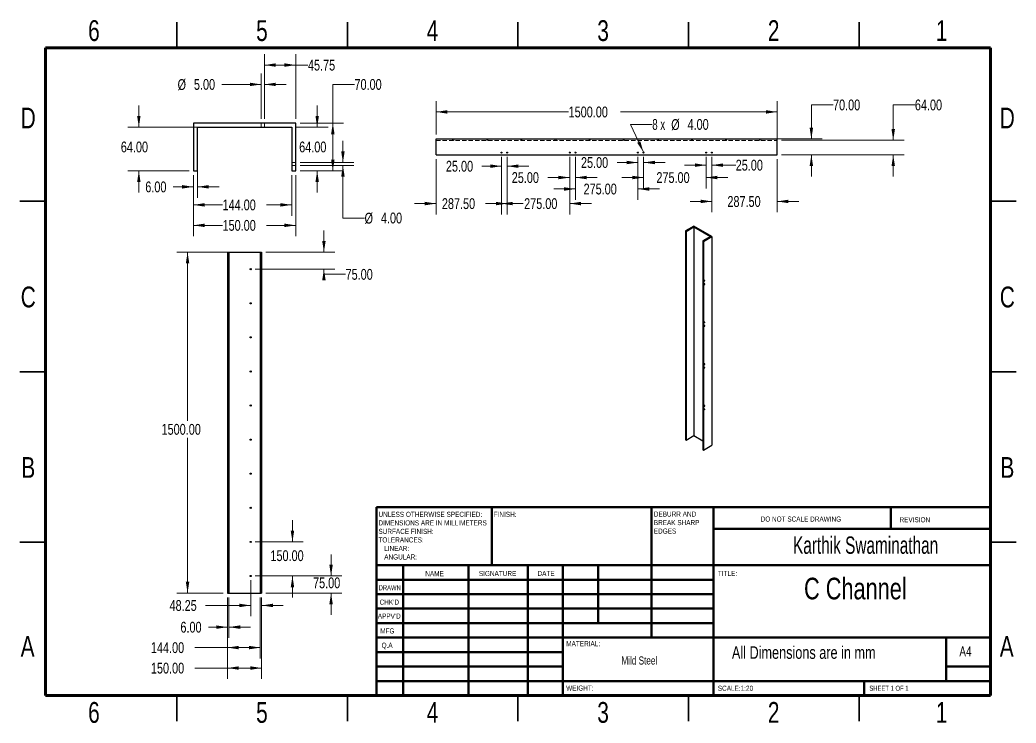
# Model space of a CAD drawing. Header units: millimetres. Extents: x 2 to 294, y 2 to 208.
import ezdxf

# ---------------------------------------------------------------- set-up
doc = ezdxf.new("R2010")
doc.units = ezdxf.units.MM
doc.linetypes.add('HIDDEN', pattern=[1.905, 1.27, -0.635])
doc.styles.add('SLDTEXTSTYLE0', font='TXT', dxfattribs={"width": 0.75})
doc.styles.add('SLDTEXTSTYLE1', font='TXT', dxfattribs={"width": 0.686449})
doc.styles.add('SLDTEXTSTYLE2', font='TXT', dxfattribs={"width": 0.6875})
doc.styles.add('SLDTEXTSTYLE3', font='TXT', dxfattribs={"width": 0.663})
doc.styles.add('SLDTEXTSTYLE4', font='TXT', dxfattribs={"width": 0.666667})
doc.dimstyles.new('SLDDIMSTYLE0', dxfattribs={"dimtxt": 3.175, "dimasz": 3.302, "dimexe": 0, "dimexo": 0.0625, "dimgap": 0.79375, "dimtad": 0, "dimtih": 1, "dimtoh": 1, "dimlfac": 5, "dimrnd": 1e-09, "dimzin": 4, "dimdsep": 46, "dimtxsty": 'SLDTEXTSTYLE0', "dimsah": 1, "dimcen": 0.09, "dimadec": 0, "dimazin": 1, "dimtfac": 1, "dimtmove": 0, "dimatfit": 0, "dimfxl": 1, "dimfrac": 2, "dimtolj": 1, "dimtzin": 12, "dimarcsym": 0})
doc.dimstyles.new('SLDDIMSTYLE1', dxfattribs={"dimtxt": 3.175, "dimasz": 3.302, "dimexe": 0, "dimexo": 0.0625, "dimgap": 0.79375, "dimtad": 0, "dimtih": 1, "dimtoh": 1, "dimlfac": 5, "dimrnd": 1e-09, "dimzin": 4, "dimdsep": 46, "dimtxsty": 'SLDTEXTSTYLE0', "dimsah": 1, "dimcen": 0.09, "dimadec": 0, "dimazin": 1, "dimtfac": 1, "dimtofl": 0, "dimtmove": 0, "dimatfit": 3, "dimfxl": 1, "dimfrac": 2, "dimtolj": 1, "dimtzin": 12, "dimarcsym": 0})
doc.dimstyles.new('SLDDIMSTYLE2', dxfattribs={"dimtxt": 3.175, "dimasz": 3.302, "dimexe": 0, "dimexo": 0.0625, "dimgap": 0.79375, "dimtad": 0, "dimtih": 1, "dimtoh": 1, "dimlfac": 5, "dimrnd": 1e-09, "dimzin": 12, "dimdsep": 46, "dimtxsty": 'SLDTEXTSTYLE0', "dimsah": 1, "dimcen": 0.09, "dimadec": 0, "dimazin": 3, "dimtfac": 1, "dimtofl": 0, "dimtmove": 0, "dimatfit": 3, "dimfxl": 1, "dimfrac": 2, "dimtolj": 1, "dimtzin": 12, "dimarcsym": 0})
doc.dimstyles.new('SLDDIMSTYLE3', dxfattribs={"dimtxt": 3.175, "dimasz": 3.302, "dimexe": 0, "dimexo": 0.0625, "dimgap": 0.79375, "dimtad": 0, "dimtih": 1, "dimtoh": 1, "dimlfac": 15, "dimrnd": 1e-09, "dimzin": 4, "dimdsep": 46, "dimtxsty": 'SLDTEXTSTYLE0', "dimsah": 1, "dimcen": 0.09, "dimadec": 0, "dimazin": 1, "dimtfac": 1, "dimtmove": 0, "dimatfit": 0, "dimfxl": 1, "dimfrac": 2, "dimtolj": 1, "dimtzin": 12, "dimarcsym": 0})
doc.dimstyles.new('SLDDIMSTYLE4', dxfattribs={"dimtxt": 3.175, "dimasz": 3.302, "dimexe": 0, "dimexo": 0.0625, "dimgap": 0.79375, "dimtad": 0, "dimtih": 1, "dimtoh": 1, "dimlfac": 15, "dimrnd": 1e-09, "dimzin": 4, "dimdsep": 46, "dimtxsty": 'SLDTEXTSTYLE0', "dimsah": 1, "dimcen": 0.09, "dimadec": 0, "dimazin": 1, "dimtfac": 1, "dimtofl": 0, "dimtmove": 0, "dimatfit": 3, "dimfxl": 1, "dimfrac": 2, "dimtolj": 1, "dimtzin": 12, "dimarcsym": 0})
doc.dimstyles.new('SLDDIMSTYLE5', dxfattribs={"dimtxt": 3.175, "dimasz": 3.302, "dimexe": 0, "dimexo": 0.0625, "dimgap": 0.79375, "dimtad": 0, "dimtih": 1, "dimtoh": 1, "dimlfac": 15, "dimrnd": 1e-09, "dimzin": 4, "dimdsep": 46, "dimtxsty": 'SLDTEXTSTYLE0', "dimsah": 1, "dimcen": 0, "dimadec": 0, "dimazin": 1, "dimtfac": 1, "dimtofl": 0, "dimtmove": 0, "dimatfit": 3, "dimfxl": 1, "dimfrac": 2, "dimtolj": 1, "dimtzin": 12, "dimarcsym": 0})
doc.dimstyles.new('SLDDIMSTYLE6', dxfattribs={"dimtxt": 3.175, "dimasz": 3.302, "dimexe": 0, "dimexo": 0.0625, "dimgap": 0.79375, "dimtad": 0, "dimtih": 1, "dimtoh": 1, "dimlfac": 15, "dimrnd": 1e-09, "dimzin": 12, "dimdsep": 46, "dimtxsty": 'SLDTEXTSTYLE0', "dimsah": 1, "dimcen": 0.09, "dimadec": 0, "dimazin": 3, "dimtfac": 1, "dimtmove": 0, "dimatfit": 0, "dimfxl": 1, "dimfrac": 2, "dimtolj": 1, "dimtzin": 12, "dimarcsym": 0})

# ---------------------------------------------------------------- blocks, each defined once
blk = doc.blocks.new('SW_NOTE_0')
at = {"color": 0, "linetype": 'Continuous', "lineweight": 0, "char_height": 1.5, "attachment_point": 1, "style": 'SLDTEXTSTYLE0'}
for s, insert in [('UNLESS OTHERWISE SPECIFIED:', (0, 1.93)), ('DIMENSIONS ARE IN MILLIMETERS', (0, -0.57)), ('TOLERANCES:', (0, -5.57)), ('SURFACE FINISH:', (0, -3.07)), ('LINEAR:', (1.69, -8.07)), ('ANGULAR:', (1.69, -10.57))]:
    blk.add_mtext(s, dxfattribs=dict(at, insert=insert))
blk = doc.blocks.new('SW_NOTE_0_1')
at = {"color": 0, "linetype": 'Continuous', "lineweight": 0, "char_height": 1.5, "attachment_point": 1, "style": 'SLDTEXTSTYLE0'}
for s, insert in [('DEBURR AND', (0, 1.93)), ('BREAK SHARP', (0, -0.57)), ('EDGES', (0, -3.07))]:
    blk.add_mtext(s, dxfattribs=dict(at, insert=insert))
blk = doc.blocks.new('_D')
at = {"color": 7, "linetype": 'Continuous', "lineweight": 0, "transparency": 16777216}
for p, q in [((54.56, 175.47), (54.56, 156.06)), ((53.36, 162.67), (53.36, 156.06)), ((53.36, 159.24), (47.46, 159.24)), ((54.56, 159.24), (60.91, 159.24))]:
    blk.add_line(p, q, dxfattribs=at)
at = {"color": 7, "linetype": 'Continuous', "lineweight": 18, "transparency": 16777216}
for points in [[(53.36, 159.24), (50.05, 159.75), (50.05, 158.73)], [(54.56, 159.24), (57.86, 158.73), (57.86, 159.75)]]:
    blk.add_solid(points, dxfattribs=at)
at = {"color": 7, "linetype": 'Continuous', "lineweight": 18, "transparency": 16777216, "insert": (39.25, 160.81), "char_height": 3.175, "attachment_point": 1, "style": 'SLDTEXTSTYLE0'}
blk.add_mtext('6.00', dxfattribs=at)
blk = doc.blocks.new('_D_1')
at = {"color": 7, "linetype": 'Continuous', "lineweight": 0, "transparency": 16777216}
for p, q in [((53.36, 162.67), (53.36, 150.77)), ((82.16, 162.67), (82.16, 150.77)), ((53.36, 153.94), (61.9, 153.94)), ((82.16, 153.94), (74.81, 153.94))]:
    blk.add_line(p, q, dxfattribs=at)
at = {"color": 7, "linetype": 'Continuous', "lineweight": 18, "transparency": 16777216}
for points in [[(53.36, 153.94), (56.66, 153.44), (56.66, 154.45)], [(82.16, 153.94), (78.85, 154.45), (78.85, 153.44)]]:
    blk.add_solid(points, dxfattribs=at)
at = {"color": 7, "linetype": 'Continuous', "lineweight": 18, "transparency": 16777216, "insert": (61.9, 155.52), "char_height": 3.175, "attachment_point": 1, "style": 'SLDTEXTSTYLE0'}
blk.add_mtext('144.00', dxfattribs=at)
blk = doc.blocks.new('_D_2')
at = {"color": 7, "linetype": 'Continuous', "lineweight": 0, "transparency": 16777216}
for p, q in [((37.36, 176.74), (37.36, 183.09)), ((80.89, 176.74), (34.18, 176.74)), ((52.09, 163.94), (34.18, 163.94)), ((37.36, 163.94), (37.36, 157.59))]:
    blk.add_line(p, q, dxfattribs=at)
at = {"color": 7, "linetype": 'Continuous', "lineweight": 18, "transparency": 16777216}
for points in [[(37.36, 176.74), (37.86, 180.05), (36.85, 180.05)], [(37.36, 163.94), (36.85, 160.64), (37.86, 160.64)]]:
    blk.add_solid(points, dxfattribs=at)
at = {"color": 7, "linetype": 'Continuous', "lineweight": 18, "transparency": 16777216, "insert": (32.08, 172.52), "char_height": 3.175, "attachment_point": 1, "style": 'SLDTEXTSTYLE0'}
blk.add_mtext('64.00', dxfattribs=at)
blk = doc.blocks.new('_D_3')
at = {"color": 7, "linetype": 'Continuous', "lineweight": 0, "transparency": 16777216}
for p, q in [((53.36, 162.67), (53.36, 144.77)), ((83.36, 162.67), (83.36, 144.77)), ((53.36, 147.94), (61.9, 147.94)), ((83.36, 147.94), (74.81, 147.94))]:
    blk.add_line(p, q, dxfattribs=at)
at = {"color": 7, "linetype": 'Continuous', "lineweight": 18, "transparency": 16777216}
for points in [[(53.36, 147.94), (56.66, 147.43), (56.66, 148.45)], [(83.36, 147.94), (80.05, 148.45), (80.05, 147.43)]]:
    blk.add_solid(points, dxfattribs=at)
at = {"color": 7, "linetype": 'Continuous', "lineweight": 18, "transparency": 16777216, "insert": (61.9, 149.52), "char_height": 3.175, "attachment_point": 1, "style": 'SLDTEXTSTYLE0'}
blk.add_mtext('150.00', dxfattribs=at)
blk = doc.blocks.new('_D_4')
at = {"color": 7, "linetype": 'Continuous', "lineweight": 0, "transparency": 16777216}
for p, q in [((89.63, 176.74), (89.63, 183.09)), ((83.43, 176.74), (92.81, 176.74)), ((84.63, 163.94), (92.81, 163.94)), ((89.63, 163.94), (89.63, 157.59))]:
    blk.add_line(p, q, dxfattribs=at)
at = {"color": 7, "linetype": 'Continuous', "lineweight": 18, "transparency": 16777216}
for points in [[(89.63, 176.74), (90.14, 180.05), (89.13, 180.05)], [(89.63, 163.94), (89.13, 160.64), (90.14, 160.64)]]:
    blk.add_solid(points, dxfattribs=at)
at = {"color": 7, "linetype": 'Continuous', "lineweight": 18, "transparency": 16777216, "insert": (84.36, 172.52), "char_height": 3.175, "attachment_point": 1, "style": 'SLDTEXTSTYLE0'}
blk.add_mtext('64.00', dxfattribs=at)
blk = doc.blocks.new('_D_5')
at = {"color": 7, "linetype": 'Continuous', "lineweight": 0, "transparency": 16777216}
for p, q in [((100.57, 189.28), (94.22, 189.28)), ((94.22, 189.28), (94.22, 177.94)), ((84.63, 177.94), (97.39, 177.94)), ((94.22, 163.94), (94.22, 177.94)), ((84.63, 163.94), (97.39, 163.94))]:
    blk.add_line(p, q, dxfattribs=at)
at = {"color": 7, "linetype": 'Continuous', "lineweight": 18, "transparency": 16777216}
for points in [[(94.22, 177.94), (93.71, 174.64), (94.73, 174.64)], [(94.22, 163.94), (94.73, 167.25), (93.71, 167.25)]]:
    blk.add_solid(points, dxfattribs=at)
at = {"color": 7, "linetype": 'Continuous', "lineweight": 18, "transparency": 16777216, "insert": (100.57, 190.86), "char_height": 3.175, "attachment_point": 1, "style": 'SLDTEXTSTYLE0'}
blk.add_mtext('70.00', dxfattribs=at)
blk = doc.blocks.new('_D_6')
at = {"color": 7, "linetype": 'Continuous', "lineweight": 0, "transparency": 16777216}
for p, q in [((73.21, 179.21), (73.21, 192.46)), ((74.21, 179.21), (74.21, 192.46)), ((73.21, 189.28), (61.72, 189.28)), ((74.21, 189.28), (80.56, 189.28))]:
    blk.add_line(p, q, dxfattribs=at)
at = {"color": 7, "linetype": 'Continuous', "lineweight": 18, "transparency": 16777216}
for points in [[(73.21, 189.28), (69.9, 189.79), (69.9, 188.78)], [(74.21, 189.28), (77.51, 188.78), (77.51, 189.79)]]:
    blk.add_solid(points, dxfattribs=at)
at = {"color": 7, "linetype": 'Continuous', "lineweight": 18, "transparency": 16777216, "char_height": 3.175, "attachment_point": 1, "style": 'SLDTEXTSTYLE0'}
for s, insert in [('%%c', (48.72, 190.82)), ('5.00', (53.51, 190.87))]:
    blk.add_mtext(s, dxfattribs=dict(at, insert=insert))
blk = doc.blocks.new('_D_7')
at = {"color": 7, "linetype": 'Continuous', "lineweight": 0, "transparency": 16777216}
for p, q in [((74.21, 179.21), (74.21, 198.14)), ((83.36, 179.21), (83.36, 198.14)), ((74.21, 194.96), (83.36, 194.96)), ((83.36, 194.96), (86.93, 194.96))]:
    blk.add_line(p, q, dxfattribs=at)
at = {"color": 7, "linetype": 'Continuous', "lineweight": 18, "transparency": 16777216}
for points in [[(74.21, 194.96), (77.51, 194.45), (77.51, 195.47)], [(83.36, 194.96), (80.05, 195.47), (80.05, 194.45)]]:
    blk.add_solid(points, dxfattribs=at)
at = {"color": 7, "linetype": 'Continuous', "lineweight": 18, "transparency": 16777216, "insert": (86.93, 196.53), "char_height": 3.175, "attachment_point": 1, "style": 'SLDTEXTSTYLE0'}
blk.add_mtext('45.75', dxfattribs=at)
blk = doc.blocks.new('_D_8')
at = {"color": 7, "linetype": 'Continuous', "lineweight": 0, "transparency": 16777216}
for p, q in [((97.18, 166.34), (97.18, 172.69)), ((84.63, 166.34), (100.35, 166.34)), ((84.63, 165.54), (100.35, 165.54)), ((97.18, 150.09), (97.18, 165.54)), ((103.53, 150.09), (97.18, 150.09))]:
    blk.add_line(p, q, dxfattribs=at)
at = {"color": 7, "linetype": 'Continuous', "lineweight": 18, "transparency": 16777216}
for points in [[(97.18, 166.34), (97.69, 169.65), (96.67, 169.65)], [(97.18, 165.54), (96.67, 162.24), (97.69, 162.24)]]:
    blk.add_solid(points, dxfattribs=at)
at = {"color": 7, "linetype": 'Continuous', "lineweight": 18, "transparency": 16777216, "char_height": 3.175, "attachment_point": 1, "style": 'SLDTEXTSTYLE0'}
for s, insert in [('%%c', (103.53, 151.63)), ('4.00', (108.32, 151.68))]:
    blk.add_mtext(s, dxfattribs=dict(at, insert=insert))
blk = doc.blocks.new('_D_9')
at = {"color": 7, "linetype": 'Continuous', "lineweight": 0, "transparency": 16777216}
for p, q in [((240.84, 183.28), (234.49, 183.28)), ((234.49, 183.28), (234.49, 173.28)), ((125.76, 173.28), (237.67, 173.28)), ((225.76, 168.61), (237.67, 168.61)), ((234.49, 168.61), (234.49, 162.26))]:
    blk.add_line(p, q, dxfattribs=at)
at = {"color": 7, "linetype": 'Continuous', "lineweight": 18, "transparency": 16777216}
for points in [[(234.49, 173.28), (235, 176.58), (233.98, 176.58)], [(234.49, 168.61), (233.98, 165.31), (235, 165.31)]]:
    blk.add_solid(points, dxfattribs=at)
at = {"color": 7, "linetype": 'Continuous', "lineweight": 18, "transparency": 16777216, "insert": (240.84, 184.85), "char_height": 3.175, "attachment_point": 1, "style": 'SLDTEXTSTYLE0'}
blk.add_mtext('70.00', dxfattribs=at)
blk = doc.blocks.new('_D_10')
at = {"color": 7, "linetype": 'Continuous', "lineweight": 0, "transparency": 16777216}
for p, q in [((124.49, 174.55), (124.49, 184.39)), ((224.49, 169.88), (224.49, 184.39)), ((124.49, 181.22), (163.34, 181.22)), ((224.49, 181.22), (178.59, 181.22))]:
    blk.add_line(p, q, dxfattribs=at)
at = {"color": 7, "linetype": 'Continuous', "lineweight": 18, "transparency": 16777216}
for points in [[(124.49, 181.22), (127.79, 180.71), (127.79, 181.72)], [(224.49, 181.22), (221.19, 181.72), (221.19, 180.71)]]:
    blk.add_solid(points, dxfattribs=at)
at = {"color": 7, "linetype": 'Continuous', "lineweight": 18, "transparency": 16777216, "insert": (163.34, 182.79), "char_height": 3.175, "attachment_point": 1, "style": 'SLDTEXTSTYLE0'}
blk.add_mtext('1500.00', dxfattribs=at)
blk = doc.blocks.new('_D_11')
at = {"color": 7, "linetype": 'Continuous', "lineweight": 0, "transparency": 16777216}
for p, q in [((264.84, 183.28), (258.49, 183.28)), ((258.49, 183.28), (258.49, 172.88)), ((225.76, 172.88), (261.67, 172.88)), ((225.76, 168.61), (261.67, 168.61)), ((258.49, 168.61), (258.49, 162.26))]:
    blk.add_line(p, q, dxfattribs=at)
at = {"color": 7, "linetype": 'Continuous', "lineweight": 18, "transparency": 16777216}
for points in [[(258.49, 172.88), (259, 176.18), (257.98, 176.18)], [(258.49, 168.61), (257.98, 165.31), (259, 165.31)]]:
    blk.add_solid(points, dxfattribs=at)
at = {"color": 7, "linetype": 'Continuous', "lineweight": 18, "transparency": 16777216, "insert": (264.84, 184.85), "char_height": 3.175, "attachment_point": 1, "style": 'SLDTEXTSTYLE0'}
blk.add_mtext('64.00', dxfattribs=at)
blk = doc.blocks.new('_D_12')
at = {"color": 7, "linetype": 'Continuous', "lineweight": 0, "transparency": 16777216}
for p, q in [((143.66, 168.01), (143.66, 162.12)), ((145.33, 168.01), (145.33, 162.12)), ((143.66, 165.3), (137.92, 165.3)), ((145.33, 165.3), (151.68, 165.3))]:
    blk.add_line(p, q, dxfattribs=at)
at = {"color": 7, "linetype": 'Continuous', "lineweight": 18, "transparency": 16777216}
for points in [[(143.66, 165.3), (140.36, 165.81), (140.36, 164.79)], [(145.33, 165.3), (148.63, 164.79), (148.63, 165.81)]]:
    blk.add_solid(points, dxfattribs=at)
at = {"color": 7, "linetype": 'Continuous', "lineweight": 18, "transparency": 16777216, "insert": (127.37, 166.87), "char_height": 3.175, "attachment_point": 1, "style": 'SLDTEXTSTYLE0'}
blk.add_mtext('25.00', dxfattribs=at)
blk = doc.blocks.new('_D_13')
at = {"color": 7, "linetype": 'Continuous', "lineweight": 0, "transparency": 16777216}
for p, q in [((124.49, 167.34), (124.49, 151.16)), ((143.66, 168.01), (143.66, 151.16)), ((124.49, 154.33), (118.14, 154.33)), ((143.66, 154.33), (150.01, 154.33))]:
    blk.add_line(p, q, dxfattribs=at)
at = {"color": 7, "linetype": 'Continuous', "lineweight": 18, "transparency": 16777216}
for points in [[(124.49, 154.33), (121.19, 154.84), (121.19, 153.82)], [(143.66, 154.33), (146.96, 153.82), (146.96, 154.84)]]:
    blk.add_solid(points, dxfattribs=at)
at = {"color": 7, "linetype": 'Continuous', "lineweight": 18, "transparency": 16777216, "insert": (126.19, 155.9), "char_height": 3.175, "attachment_point": 1, "style": 'SLDTEXTSTYLE0'}
blk.add_mtext('287.50', dxfattribs=at)
blk = doc.blocks.new('_D_14')
at = {"color": 7, "linetype": 'Continuous', "lineweight": 0, "transparency": 16777216}
for p, q in [((145.33, 168.01), (145.33, 151.16)), ((163.66, 168.01), (163.66, 151.16)), ((145.33, 154.33), (138.98, 154.33)), ((163.66, 154.33), (170.01, 154.33))]:
    blk.add_line(p, q, dxfattribs=at)
at = {"color": 7, "linetype": 'Continuous', "lineweight": 18, "transparency": 16777216}
for points in [[(145.33, 154.33), (142.02, 154.84), (142.02, 153.82)], [(163.66, 154.33), (166.96, 153.82), (166.96, 154.84)]]:
    blk.add_solid(points, dxfattribs=at)
at = {"color": 7, "linetype": 'Continuous', "lineweight": 18, "transparency": 16777216, "insert": (150.3, 155.9), "char_height": 3.175, "attachment_point": 1, "style": 'SLDTEXTSTYLE0'}
blk.add_mtext('275.00', dxfattribs=at)
blk = doc.blocks.new('_D_15')
at = {"color": 7, "linetype": 'Continuous', "lineweight": 0, "transparency": 16777216}
for p, q in [((163.66, 168.01), (163.66, 158.79)), ((165.33, 168.01), (165.33, 158.79)), ((163.66, 161.97), (157.23, 161.97)), ((165.33, 161.97), (171.68, 161.97))]:
    blk.add_line(p, q, dxfattribs=at)
at = {"color": 7, "linetype": 'Continuous', "lineweight": 18, "transparency": 16777216}
for points in [[(163.66, 161.97), (160.36, 162.48), (160.36, 161.46)], [(165.33, 161.97), (168.63, 161.46), (168.63, 162.48)]]:
    blk.add_solid(points, dxfattribs=at)
at = {"color": 7, "linetype": 'Continuous', "lineweight": 18, "transparency": 16777216, "insert": (146.67, 163.54), "char_height": 3.175, "attachment_point": 1, "style": 'SLDTEXTSTYLE0'}
blk.add_mtext('25.00', dxfattribs=at)
blk = doc.blocks.new('_D_16')
at = {"color": 7, "linetype": 'Continuous', "lineweight": 0, "transparency": 16777216}
for p, q in [((165.33, 168.01), (165.33, 155.44)), ((183.66, 168.01), (183.66, 155.44)), ((165.33, 158.61), (158.98, 158.61)), ((183.66, 158.61), (190.01, 158.61))]:
    blk.add_line(p, q, dxfattribs=at)
at = {"color": 7, "linetype": 'Continuous', "lineweight": 18, "transparency": 16777216}
for points in [[(165.33, 158.61), (162.02, 159.12), (162.02, 158.1)], [(183.66, 158.61), (186.96, 158.1), (186.96, 159.12)]]:
    blk.add_solid(points, dxfattribs=at)
at = {"color": 7, "linetype": 'Continuous', "lineweight": 18, "transparency": 16777216, "insert": (167.72, 160.18), "char_height": 3.175, "attachment_point": 1, "style": 'SLDTEXTSTYLE0'}
blk.add_mtext('275.00', dxfattribs=at)
blk = doc.blocks.new('_D_17')
at = {"color": 7, "linetype": 'Continuous', "lineweight": 0, "transparency": 16777216}
for p, q in [((183.66, 168.01), (183.66, 163.2)), ((185.33, 168.01), (185.33, 163.2)), ((183.66, 166.37), (177.52, 166.37)), ((185.33, 166.37), (191.68, 166.37))]:
    blk.add_line(p, q, dxfattribs=at)
at = {"color": 7, "linetype": 'Continuous', "lineweight": 18, "transparency": 16777216}
for points in [[(183.66, 166.37), (180.36, 166.88), (180.36, 165.87)], [(185.33, 166.37), (188.63, 165.87), (188.63, 166.88)]]:
    blk.add_solid(points, dxfattribs=at)
at = {"color": 7, "linetype": 'Continuous', "lineweight": 18, "transparency": 16777216, "insert": (166.96, 167.95), "char_height": 3.175, "attachment_point": 1, "style": 'SLDTEXTSTYLE0'}
blk.add_mtext('25.00', dxfattribs=at)
blk = doc.blocks.new('_D_18')
at = {"color": 7, "linetype": 'Continuous', "lineweight": 0, "transparency": 16777216}
for p, q in [((185.33, 168.01), (185.33, 158.79)), ((203.66, 168.01), (203.66, 158.79)), ((185.33, 161.97), (178.98, 161.97)), ((203.66, 161.97), (210.01, 161.97))]:
    blk.add_line(p, q, dxfattribs=at)
at = {"color": 7, "linetype": 'Continuous', "lineweight": 18, "transparency": 16777216}
for points in [[(185.33, 161.97), (182.02, 162.48), (182.02, 161.46)], [(203.66, 161.97), (206.96, 161.46), (206.96, 162.48)]]:
    blk.add_solid(points, dxfattribs=at)
at = {"color": 7, "linetype": 'Continuous', "lineweight": 18, "transparency": 16777216, "insert": (189.07, 163.54), "char_height": 3.175, "attachment_point": 1, "style": 'SLDTEXTSTYLE0'}
blk.add_mtext('275.00', dxfattribs=at)
blk = doc.blocks.new('_D_19')
at = {"color": 7, "linetype": 'Continuous', "lineweight": 0, "transparency": 16777216}
for p, q in [((203.66, 168.01), (203.66, 162.43)), ((205.33, 168.01), (205.33, 162.43)), ((203.66, 165.6), (197.31, 165.6)), ((205.33, 165.6), (212.32, 165.6))]:
    blk.add_line(p, q, dxfattribs=at)
at = {"color": 7, "linetype": 'Continuous', "lineweight": 18, "transparency": 16777216}
for points in [[(203.66, 165.6), (200.36, 166.11), (200.36, 165.09)], [(205.33, 165.6), (208.63, 165.09), (208.63, 166.11)]]:
    blk.add_solid(points, dxfattribs=at)
at = {"color": 7, "linetype": 'Continuous', "lineweight": 18, "transparency": 16777216, "insert": (212.32, 167.18), "char_height": 3.175, "attachment_point": 1, "style": 'SLDTEXTSTYLE0'}
blk.add_mtext('25.00', dxfattribs=at)
blk = doc.blocks.new('_D_20')
at = {"color": 7, "linetype": 'Continuous', "lineweight": 0, "transparency": 16777216}
for p, q in [((205.33, 168.01), (205.33, 151.79)), ((224.49, 167.34), (224.49, 151.79)), ((205.33, 154.96), (198.98, 154.96)), ((224.49, 154.96), (230.84, 154.96))]:
    blk.add_line(p, q, dxfattribs=at)
at = {"color": 7, "linetype": 'Continuous', "lineweight": 18, "transparency": 16777216}
for points in [[(205.33, 154.96), (202.02, 155.47), (202.02, 154.45)], [(224.49, 154.96), (227.79, 154.45), (227.79, 155.47)]]:
    blk.add_solid(points, dxfattribs=at)
at = {"color": 7, "linetype": 'Continuous', "lineweight": 18, "transparency": 16777216, "insert": (209.89, 156.53), "char_height": 3.175, "attachment_point": 1, "style": 'SLDTEXTSTYLE0'}
blk.add_mtext('287.50', dxfattribs=at)
blk = doc.blocks.new('_D_21')
at = {"color": 7, "linetype": 'Continuous', "lineweight": 0, "transparency": 16777216}
for p, q in [((185.27, 169.4), (181.51, 177.54)), ((181.51, 177.54), (187.86, 177.54))]:
    blk.add_line(p, q, dxfattribs=at)
at = {"color": 7, "linetype": 'Continuous', "lineweight": 18, "transparency": 16777216}
blk.add_solid([(185.27, 169.4), (184.35, 172.61), (183.42, 172.18)], dxfattribs=at)
at = {"color": 7, "linetype": 'Continuous', "lineweight": 18, "transparency": 16777216, "char_height": 3.175, "attachment_point": 1}
for s, insert, style in [('8 x', (187.86, 179.13), 'SLDTEXTSTYLE4'), ('%%c', (193.41, 179.08), 'SLDTEXTSTYLE0'), ('4.00', (198.2, 179.13), 'SLDTEXTSTYLE0')]:
    blk.add_mtext(s, dxfattribs=dict(at, insert=insert, style=style))
blk = doc.blocks.new('_D_22')
at = {"color": 7, "linetype": 'Continuous', "lineweight": 0, "transparency": 16777216}
for p, q in [((63.36, 38.81), (63.36, 26.9)), ((63.76, 38.81), (63.76, 26.9)), ((63.36, 30.08), (57.76, 30.08)), ((63.76, 30.08), (70.11, 30.08))]:
    blk.add_line(p, q, dxfattribs=at)
at = {"color": 7, "linetype": 'Continuous', "lineweight": 18, "transparency": 16777216}
for points in [[(63.36, 30.08), (60.05, 30.59), (60.05, 29.57)], [(63.76, 30.08), (67.06, 29.57), (67.06, 30.59)]]:
    blk.add_solid(points, dxfattribs=at)
at = {"color": 7, "linetype": 'Continuous', "lineweight": 18, "transparency": 16777216, "insert": (49.55, 31.65), "char_height": 3.175, "attachment_point": 1, "style": 'SLDTEXTSTYLE0'}
blk.add_mtext('6.00', dxfattribs=at)
blk = doc.blocks.new('_D_23')
at = {"color": 7, "linetype": 'Continuous', "lineweight": 0, "transparency": 16777216}
for p, q in [((63.36, 38.81), (63.36, 20.9)), ((72.96, 38.81), (72.96, 20.9)), ((63.36, 24.08), (53.81, 24.08)), ((72.96, 24.08), (63.36, 24.08))]:
    blk.add_line(p, q, dxfattribs=at)
at = {"color": 7, "linetype": 'Continuous', "lineweight": 18, "transparency": 16777216}
for points in [[(63.36, 24.08), (66.66, 23.57), (66.66, 24.59)], [(72.96, 24.08), (69.65, 24.59), (69.65, 23.57)]]:
    blk.add_solid(points, dxfattribs=at)
at = {"color": 7, "linetype": 'Continuous', "lineweight": 18, "transparency": 16777216, "insert": (40.9, 25.65), "char_height": 3.175, "attachment_point": 1, "style": 'SLDTEXTSTYLE0'}
blk.add_mtext('144.00', dxfattribs=at)
blk = doc.blocks.new('_D_24')
at = {"color": 7, "linetype": 'Continuous', "lineweight": 0, "transparency": 16777216}
for p, q in [((63.36, 38.81), (63.36, 14.9)), ((73.36, 38.81), (73.36, 14.9)), ((63.36, 18.08), (53.81, 18.08)), ((73.36, 18.08), (63.36, 18.08))]:
    blk.add_line(p, q, dxfattribs=at)
at = {"color": 7, "linetype": 'Continuous', "lineweight": 18, "transparency": 16777216}
for points in [[(63.36, 18.08), (66.66, 17.57), (66.66, 18.59)], [(73.36, 18.08), (70.05, 18.59), (70.05, 17.57)]]:
    blk.add_solid(points, dxfattribs=at)
at = {"color": 7, "linetype": 'Continuous', "lineweight": 18, "transparency": 16777216, "insert": (40.9, 19.65), "char_height": 3.175, "attachment_point": 1, "style": 'SLDTEXTSTYLE0'}
blk.add_mtext('150.00', dxfattribs=at)
blk = doc.blocks.new('_D_25')
at = {"color": 7, "linetype": 'Continuous', "lineweight": 0, "transparency": 16777216}
for p, q in [((71.69, 140.08), (48.47, 140.08)), ((51.64, 140.08), (51.64, 90.64)), ((51.64, 40.08), (51.64, 85.6)), ((62.09, 40.08), (48.47, 40.08))]:
    blk.add_line(p, q, dxfattribs=at)
at = {"color": 7, "linetype": 'Continuous', "lineweight": 18, "transparency": 16777216}
for points in [[(51.64, 140.08), (51.13, 136.78), (52.15, 136.78)], [(51.64, 40.08), (52.15, 43.38), (51.13, 43.38)]]:
    blk.add_solid(points, dxfattribs=at)
at = {"color": 7, "linetype": 'Continuous', "lineweight": 18, "transparency": 16777216, "insert": (44.02, 89.69), "char_height": 3.175, "attachment_point": 1, "style": 'SLDTEXTSTYLE0'}
blk.add_mtext('1500.00', dxfattribs=at)
blk = doc.blocks.new('_D_26')
at = {"color": 7, "linetype": 'Continuous', "lineweight": 0, "transparency": 16777216}
for p, q in [((93.7, 45.08), (93.7, 51.43)), ((71.41, 45.08), (96.88, 45.08)), ((74.63, 40.08), (96.88, 40.08)), ((93.7, 40.08), (93.7, 33.73))]:
    blk.add_line(p, q, dxfattribs=at)
at = {"color": 7, "linetype": 'Continuous', "lineweight": 18, "transparency": 16777216}
for points in [[(93.7, 45.08), (94.21, 48.38), (93.2, 48.38)], [(93.7, 40.08), (93.2, 36.78), (94.21, 36.78)]]:
    blk.add_solid(points, dxfattribs=at)
at = {"color": 7, "linetype": 'Continuous', "lineweight": 18, "transparency": 16777216, "insert": (88.43, 44.66), "char_height": 3.175, "attachment_point": 1, "style": 'SLDTEXTSTYLE0'}
blk.add_mtext('75.00', dxfattribs=at)
blk = doc.blocks.new('_D_27')
at = {"color": 7, "linetype": 'Continuous', "lineweight": 0, "transparency": 16777216}
for p, q in [((91.61, 140.08), (91.61, 146.43)), ((74.63, 140.08), (94.78, 140.08)), ((71.41, 135.08), (94.78, 135.08)), ((91.61, 133.58), (91.61, 135.08)), ((97.96, 133.58), (91.61, 133.58))]:
    blk.add_line(p, q, dxfattribs=at)
at = {"color": 7, "linetype": 'Continuous', "lineweight": 18, "transparency": 16777216}
for points in [[(91.61, 140.08), (92.12, 143.38), (91.1, 143.38)], [(91.61, 135.08), (91.1, 131.78), (92.12, 131.78)]]:
    blk.add_solid(points, dxfattribs=at)
at = {"color": 7, "linetype": 'Continuous', "lineweight": 18, "transparency": 16777216, "insert": (97.96, 135.15), "char_height": 3.175, "attachment_point": 1, "style": 'SLDTEXTSTYLE0'}
blk.add_mtext('75.00', dxfattribs=at)
blk = doc.blocks.new('_D_28')
at = {"color": 7, "linetype": 'Continuous', "lineweight": 0, "transparency": 16777216}
for p, q in [((70.14, 43.81), (70.14, 33.27)), ((73.36, 38.81), (73.36, 33.27)), ((70.14, 36.45), (56.92, 36.45)), ((73.36, 36.45), (79.71, 36.45))]:
    blk.add_line(p, q, dxfattribs=at)
at = {"color": 7, "linetype": 'Continuous', "lineweight": 18, "transparency": 16777216}
for points in [[(70.14, 36.45), (66.84, 36.95), (66.84, 35.94)], [(73.36, 36.45), (76.66, 35.94), (76.66, 36.95)]]:
    blk.add_solid(points, dxfattribs=at)
at = {"color": 7, "linetype": 'Continuous', "lineweight": 18, "transparency": 16777216, "insert": (46.36, 38.02), "char_height": 3.175, "attachment_point": 1, "style": 'SLDTEXTSTYLE0'}
blk.add_mtext('48.25', dxfattribs=at)
blk = doc.blocks.new('_D_29')
at = {"color": 7, "linetype": 'Continuous', "lineweight": 0, "transparency": 16777216}
for p, q in [((82.39, 55.08), (82.39, 61.43)), ((71.41, 55.08), (85.56, 55.08)), ((71.41, 45.08), (85.56, 45.08)), ((82.39, 45.08), (82.39, 38.73))]:
    blk.add_line(p, q, dxfattribs=at)
at = {"color": 7, "linetype": 'Continuous', "lineweight": 18, "transparency": 16777216}
for points in [[(82.39, 55.08), (82.89, 58.38), (81.88, 58.38)], [(82.39, 45.08), (81.88, 41.78), (82.89, 41.78)]]:
    blk.add_solid(points, dxfattribs=at)
at = {"color": 7, "linetype": 'Continuous', "lineweight": 18, "transparency": 16777216, "insert": (75.93, 52.63), "char_height": 3.175, "attachment_point": 1, "style": 'SLDTEXTSTYLE0'}
blk.add_mtext('150.00', dxfattribs=at)

msp = doc.modelspace()

# ---------------------------------------------------------------- linework, layer by layer
at = {"color": 7, "linetype": 'Continuous', "lineweight": 35}
for p, q in [((48.5, 200), (48.5, 207.5)), ((98.5, 200), (98.5, 207.5)), ((148.5, 207.5), (148.5, 200)), ((148.5, 200), (148.5, 207.5)), ((198.5, 200), (198.5, 207.5)), ((248.5, 200), (248.5, 207.5)), ((10, 155), (2.5, 155)), ((287, 155), (294.5, 155)), ((2.5, 105), (10, 105)), ((10, 105), (2.5, 105)), ((294.5, 105), (287, 105)), ((287, 105), (294.5, 105)), ((10, 55), (2.5, 55)), ((287, 55), (294.5, 55)), ((48.5, 10), (48.5, 2.5)), ((98.5, 10), (98.5, 2.5)), ((148.5, 2.5), (148.5, 10)), ((148.5, 10), (148.5, 2.5)), ((198.5, 10), (198.5, 2.5)), ((248.5, 10), (248.5, 2.5))]:
    msp.add_line(p, q, dxfattribs=at)
at = {"color": 7, "linetype": 'Continuous', "lineweight": 70}
for p, q in [((10, 10), (10, 200)), ((10, 200), (287, 200)), ((287, 200), (287, 10)), ((287, 10), (10, 10))]:
    msp.add_line(p, q, dxfattribs=at)
at = {"color": 7, "linetype": 'Continuous', "lineweight": 25}
for p, q in [((53.35551, 177.94472), (53.35551, 163.94472)), ((83.35551, 177.94472), (53.35551, 177.94472)), ((54.55551, 176.74472), (82.15551, 176.74472)), ((54.55551, 163.94472), (54.55551, 176.74472)), ((82.15551, 176.74472), (82.15551, 163.94472)), ((83.35551, 163.94472), (83.35551, 177.94472)), ((124.49281, 168.61139), (124.49281, 173.27805)), ((124.49281, 173.27805), (224.49281, 173.27805)), ((224.49281, 168.61139), (224.49281, 173.27805)), ((124.49281, 168.61139), (224.49281, 168.61139)), ((53.35551, 163.94472), (54.55551, 163.94472)), ((82.15551, 163.94472), (83.35551, 163.94472)), ((200.0341, 147.73304), (197.55923, 146.30433)), ((197.55923, 146.30433), (197.77136, 146.18187)), ((197.55923, 146.30433), (197.55923, 85.06377)), ((197.77136, 146.18187), (200.0341, 147.48812)), ((197.77136, 146.18187), (197.77136, 84.94131)), ((205.3374, 144.67151), (200.0341, 147.73304)), ((200.0341, 147.48812), (204.91314, 144.67151)), ((200.0341, 147.48812), (200.0341, 86.24756)), ((204.91314, 144.67151), (202.6504, 143.36526)), ((202.6504, 143.36526), (202.86253, 143.2428)), ((202.6504, 143.36526), (202.6504, 82.1247)), ((202.86253, 143.2428), (205.3374, 144.67151)), ((202.86253, 143.2428), (202.86253, 82.00224)), ((205.3374, 144.67151), (205.3374, 83.43095)), ((63.35551, 140.0782), (63.75551, 140.0782)), ((63.35551, 140.0782), (63.35551, 40.0782)), ((63.75551, 140.0782), (63.75551, 40.0782)), ((63.75551, 140.0782), (72.95551, 140.0782)), ((72.95551, 140.0782), (73.35551, 140.0782)), ((72.95551, 140.0782), (72.95551, 40.0782)), ((73.35551, 140.0782), (73.35551, 40.0782)), ((197.55923, 85.06377), (197.77136, 84.94131)), ((197.77136, 84.94131), (200.0341, 86.24756)), ((200.0341, 86.24756), (202.6504, 84.7372)), ((202.6504, 82.1247), (202.86253, 82.00224)), ((202.86253, 82.00224), (205.3374, 83.43095)), ((63.35551, 40.0782), (63.75551, 40.0782)), ((63.75551, 40.0782), (72.95551, 40.0782)), ((72.95551, 40.0782), (73.35551, 40.0782))]:
    msp.add_line(p, q, dxfattribs=at)
at = {"color": 7, "linetype": 'HIDDEN', "lineweight": 18}
for p, q in [((73.20551, 177.94472), (73.20551, 176.74472)), ((74.20551, 176.74472), (74.20551, 177.94472)), ((124.49281, 172.87805), (224.49281, 172.87805)), ((129.32614, 173.27805), (129.32614, 172.87805)), ((129.65948, 172.87805), (129.65948, 173.27805)), ((139.32614, 173.27805), (139.32614, 172.87805)), ((139.65948, 172.87805), (139.65948, 173.27805)), ((149.32614, 173.27805), (149.32614, 172.87805)), ((149.65948, 172.87805), (149.65948, 173.27805)), ((159.32614, 173.27805), (159.32614, 172.87805)), ((159.65948, 172.87805), (159.65948, 173.27805)), ((169.32614, 173.27805), (169.32614, 172.87805)), ((169.65948, 172.87805), (169.65948, 173.27805)), ((179.32614, 173.27805), (179.32614, 172.87805)), ((179.65948, 172.87805), (179.65948, 173.27805)), ((189.32614, 173.27805), (189.32614, 172.87805)), ((189.65948, 172.87805), (189.65948, 173.27805)), ((199.32614, 173.27805), (199.32614, 172.87805)), ((199.65948, 172.87805), (199.65948, 173.27805)), ((209.32614, 173.27805), (209.32614, 172.87805)), ((209.65948, 172.87805), (209.65948, 173.27805)), ((219.32614, 173.27805), (219.32614, 172.87805)), ((219.65948, 172.87805), (219.65948, 173.27805)), ((83.35551, 166.34472), (82.15551, 166.34472)), ((82.15551, 165.54472), (83.35551, 165.54472)), ((73.35551, 121.04487), (72.95551, 121.04487)), ((72.95551, 120.7782), (73.35551, 120.7782)), ((73.35551, 119.3782), (72.95551, 119.3782)), ((72.95551, 119.11154), (73.35551, 119.11154)), ((73.35551, 101.04487), (72.95551, 101.04487)), ((72.95551, 100.7782), (73.35551, 100.7782)), ((73.35551, 99.3782), (72.95551, 99.3782)), ((72.95551, 99.11154), (73.35551, 99.11154)), ((73.35551, 81.04487), (72.95551, 81.04487)), ((72.95551, 80.7782), (73.35551, 80.7782)), ((73.35551, 79.3782), (72.95551, 79.3782)), ((72.95551, 79.11154), (73.35551, 79.11154)), ((73.35551, 61.04487), (72.95551, 61.04487)), ((72.95551, 60.7782), (73.35551, 60.7782)), ((73.35551, 59.3782), (72.95551, 59.3782)), ((72.95551, 59.11154), (73.35551, 59.11154))]:
    msp.add_line(p, q, dxfattribs=at)
at = {"color": 7, "linetype": 'Continuous', "lineweight": 50}
for p, q in [((107, 65.25), (287, 65.25)), ((107, 65.25), (107, 10)), ((140.8, 48.25), (140.8, 65.25)), ((187.6, 65.25), (187.6, 27)), ((205.8, 65.25), (205.8, 10)), ((257.8, 58.875), (257.8, 65.25)), ((287, 58.875), (205.8, 58.875)), ((287, 48.25), (107, 48.25)), ((114.8, 48.25), (114.8, 10)), ((133.99095, 48.25), (133.99095, 10)), ((151.39893, 48.25), (151.39893, 10)), ((161.6, 10), (161.6, 48.25)), ((172, 31.25), (172, 48.25)), ((205.8, 44), (107, 44)), ((205.8, 39.75), (107, 39.75)), ((205.8, 35.5), (107, 35.5)), ((205.8, 31.25), (107, 31.25)), ((161.6, 27), (107, 27)), ((161.6, 27), (287, 27)), ((274, 14.25), (274, 27)), ((161.6, 22.74993), (107, 22.74993)), ((161.6, 18.5), (107, 18.5)), ((287, 18.5), (274, 18.5)), ((107, 14.25), (287, 14.25)), ((250, 10), (250, 14.25))]:
    msp.add_line(p, q, dxfattribs=at)
at = {"color": 7, "linetype": 'Continuous', "lineweight": 25, "flags": 128}
for points in [[(203.14537, 131.66831), (203.15075, 131.64017), (203.16608, 131.62252), (203.18902, 131.61807), (203.21608, 131.62747), (203.24314, 131.64931), (203.26608, 131.68025), (203.28141, 131.71559), (203.28679, 131.74995), (203.28141, 131.77809), (203.26608, 131.79573), (203.24314, 131.80019), (203.21608, 131.79078), (203.18902, 131.76894), (203.16608, 131.738), (203.15075, 131.70266), (203.14537, 131.66831)], [(203.14537, 130.64763), (203.15075, 130.61949), (203.16608, 130.60185), (203.18902, 130.59739), (203.21608, 130.6068), (203.24314, 130.62863), (203.26608, 130.65958), (203.28141, 130.69492), (203.28679, 130.72927), (203.28141, 130.75741), (203.26608, 130.77505), (203.24314, 130.77951), (203.21608, 130.7701), (203.18902, 130.74827), (203.16608, 130.71732), (203.15075, 130.68198), (203.14537, 130.64763)], [(203.14537, 119.42019), (203.15075, 119.39205), (203.16608, 119.37441), (203.18902, 119.36995), (203.21608, 119.37936), (203.24314, 119.4012), (203.26608, 119.43214), (203.28141, 119.46748), (203.28679, 119.50183), (203.28141, 119.52998), (203.26608, 119.54762), (203.24314, 119.55207), (203.21608, 119.54267), (203.18902, 119.52083), (203.16608, 119.48989), (203.15075, 119.45455), (203.14537, 119.42019)], [(203.14537, 118.39952), (203.15075, 118.37138), (203.16608, 118.35374), (203.18902, 118.34928), (203.21608, 118.35868), (203.24314, 118.38052), (203.26608, 118.41146), (203.28141, 118.4468), (203.28679, 118.48116), (203.28141, 118.5093), (203.26608, 118.52694), (203.24314, 118.5314), (203.21608, 118.52199), (203.18902, 118.50016), (203.16608, 118.46921), (203.15075, 118.43387), (203.14537, 118.39952)], [(203.28679, 107.25372), (203.28141, 107.28186), (203.26608, 107.2995), (203.24314, 107.30396), (203.21608, 107.29456), (203.18902, 107.27272), (203.16608, 107.24178), (203.15075, 107.20644), (203.14537, 107.17208), (203.15075, 107.14394), (203.16608, 107.1263), (203.18902, 107.12184), (203.21608, 107.13125), (203.24314, 107.15308), (203.26608, 107.18403), (203.28141, 107.21937), (203.28679, 107.25372)], [(203.28679, 106.23305), (203.28141, 106.26119), (203.26608, 106.27883), (203.24314, 106.28329), (203.21608, 106.27388), (203.18902, 106.25204), (203.16608, 106.2211), (203.15075, 106.18576), (203.14537, 106.15141), (203.15075, 106.12327), (203.16608, 106.10562), (203.18902, 106.10117), (203.21608, 106.11057), (203.24314, 106.13241), (203.26608, 106.16335), (203.28141, 106.19869), (203.28679, 106.23305)], [(203.28679, 95.00561), (203.28141, 95.03375), (203.26608, 95.05139), (203.24314, 95.05585), (203.21608, 95.04644), (203.18902, 95.02461), (203.16608, 94.99366), (203.15075, 94.95832), (203.14537, 94.92397), (203.15075, 94.89583), (203.16608, 94.87819), (203.18902, 94.87373), (203.21608, 94.88314), (203.24314, 94.90497), (203.26608, 94.93592), (203.28141, 94.97126), (203.28679, 95.00561)], [(203.28679, 93.98493), (203.28141, 94.01307), (203.26608, 94.03072), (203.24314, 94.03517), (203.21608, 94.02577), (203.18902, 94.00393), (203.16608, 93.97299), (203.15075, 93.93765), (203.14537, 93.90329), (203.15075, 93.87515), (203.16608, 93.85751), (203.18902, 93.85305), (203.21608, 93.86246), (203.24314, 93.8843), (203.26608, 93.91524), (203.28141, 93.95058), (203.28679, 93.98493)]]:
    msp.add_lwpolyline(points, dxfattribs=at)
at = {"color": 7, "linetype": 'Continuous', "lineweight": 25}
for centre, radius in [((143.65948, 169.27805), 0.13333), ((145.32614, 169.27805), 0.13333), ((163.65948, 169.27805), 0.13333), ((165.32614, 169.27805), 0.13333), ((183.65948, 169.27805), 0.13333), ((185.32614, 169.27805), 0.13333), ((203.65948, 169.27805), 0.13333), ((205.32614, 169.27805), 0.13333), ((70.13884, 135.0782), 0.16667), ((70.13884, 125.0782), 0.16667), ((70.13884, 115.0782), 0.16667), ((70.13884, 105.0782), 0.16667), ((70.13884, 95.0782), 0.16667), ((70.13884, 85.0782), 0.16667), ((70.13884, 75.0782), 0.16667), ((70.13884, 65.0782), 0.16667), ((70.13884, 55.0782), 0.16667), ((70.13884, 45.0782), 0.16667)]:
    msp.add_circle(centre, radius, dxfattribs=at)

# ---------------------------------------------------------------- block references
at = {"color": 7, "linetype": 'Continuous', "lineweight": 0}
for name, p in [('SW_NOTE_0', (107.59367, 61.98737)), ('SW_NOTE_0_1', (188.30922, 62.06949))]:
    msp.add_blockref(name, p, dxfattribs=at)

# ---------------------------------------------------------------- texts
for s, insert, char_height, attachment_point, style in [('6', (24.18862, 208.11369), 6.096, 2, 'SLDTEXTSTYLE0'), ('5', (73.43862, 208.11369), 6.096, 2, 'SLDTEXTSTYLE0'), ('4', (123.43862, 208.11369), 6.096, 2, 'SLDTEXTSTYLE0'), ('3', (173.43862, 208.11369), 6.096, 2, 'SLDTEXTSTYLE0'), ('2', (223.43862, 208.11369), 6.096, 2, 'SLDTEXTSTYLE0'), ('1', (272.68862, 208.11369), 6.096, 2, 'SLDTEXTSTYLE0'), ('D', (4.93015, 182.47569), 6.096, 2, 'SLDTEXTSTYLE0'), ('D', (291.93015, 182.47569), 6.096, 2, 'SLDTEXTSTYLE0'), ('C', (4.9365, 129.97569), 6.096, 2, 'SLDTEXTSTYLE0'), ('C', (291.9365, 129.97569), 6.096, 2, 'SLDTEXTSTYLE0'), ('B', (4.95343, 79.97569), 6.096, 2, 'SLDTEXTSTYLE0'), ('B', (291.95343, 79.97569), 6.096, 2, 'SLDTEXTSTYLE0'), ('FINISH:', (141.37129, 63.91927), 1.5, 1, 'SLDTEXTSTYLE0'), ('DO NOT SCALE DRAWING', (219.61464, 62.53299), 1.5, 1, 'SLDTEXTSTYLE0'), ('REVISION', (260.32758, 62.33491), 1.5, 1, 'SLDTEXTSTYLE0'), ('Karthik Swaminathan', (250.39718, 56.66856), 5.08, 2, 'SLDTEXTSTYLE3'), ('NAME', (121.32224, 46.50148), 1.5, 1, 'SLDTEXTSTYLE0'), ('SIGNATURE', (137.03359, 46.56176), 1.5, 1, 'SLDTEXTSTYLE0'), ('DATE', (154.2147, 46.57618), 1.5, 1, 'SLDTEXTSTYLE0'), ('TITLE:', (207.09016, 46.57618), 1.5, 1, 'SLDTEXTSTYLE0'), ('C Channel', (247.38475, 44.57169), 6.35, 2, 'SLDTEXTSTYLE0'), ('DRAWN', (107.64336, 42.38478), 1.5, 1, 'SLDTEXTSTYLE1'), ("CHK'D", (107.93922, 38.16185), 1.5, 1, 'SLDTEXTSTYLE0'), ("APPV'D", (107.40172, 34.06587), 1.5, 1, 'SLDTEXTSTYLE0'), ('MFG', (108.12401, 29.71578), 1.5, 1, 'SLDTEXTSTYLE0'), ('A', (4.75658, 27.47569), 6.096, 2, 'SLDTEXTSTYLE0'), ('A', (291.75658, 27.47569), 6.096, 2, 'SLDTEXTSTYLE0'), ('Q.A', (108.50904, 25.50466), 1.5, 1, 'SLDTEXTSTYLE0'), ('MATERIAL:', (162.64586, 25.98606), 1.5, 1, 'SLDTEXTSTYLE0'), ('All Dimensions are in mm', (211.20467, 24.48643), 3.7041667, 1, 'SLDTEXTSTYLE0'), ('A4', (277.87116, 24.40639), 2.910417, 1, 'SLDTEXTSTYLE0'), ('Mild Steel', (184.06241, 21.48557), 2.38125, 2, 'SLDTEXTSTYLE0'), ('WEIGHT:', (162.61781, 12.94931), 1.4986, 1, 'SLDTEXTSTYLE0'), ('SCALE:1:20', (207.07397, 12.90009), 1.5, 1, 'SLDTEXTSTYLE0'), ('SHEET 1 OF 1', (251.47829, 12.90009), 1.5, 1, 'SLDTEXTSTYLE2'), ('6', (24.18862, 8.11369), 6.096, 2, 'SLDTEXTSTYLE0'), ('5', (73.43862, 8.11369), 6.096, 2, 'SLDTEXTSTYLE0'), ('4', (123.43862, 8.11369), 6.096, 2, 'SLDTEXTSTYLE0'), ('3', (173.43862, 8.11369), 6.096, 2, 'SLDTEXTSTYLE0'), ('2', (223.43862, 8.11369), 6.096, 2, 'SLDTEXTSTYLE0'), ('1', (272.68862, 8.11369), 6.096, 2, 'SLDTEXTSTYLE0')]:
    msp.add_mtext(s, dxfattribs=dict(at, insert=insert, char_height=char_height, attachment_point=attachment_point, style=style))

# ---------------------------------------------------------------- dimensions: what is measured, and where the dimension line sits
at = {"color": 7, "linetype": 'Continuous', "lineweight": 18}
for base, p1, p2, dimstyle, picture, middle in [((83.35551, 194.96024), (74.20551, 177.94472), (83.35551, 177.94472), 'SLDDIMSTYLE2', '_D_7', (92.2039, 194.96024)), ((224.49281, 181.21552), (124.49281, 173.27805), (224.49281, 168.61139), 'SLDDIMSTYLE4', '_D_10', (170.96196, 181.21552)), ((54.55551, 159.23755), (53.35551, 163.94472), (54.55551, 176.74472), 'SLDDIMSTYLE0', '_D', (43.35551, 159.23755)), ((143.65948, 154.33021), (124.49281, 168.61139), (143.65948, 169.27805), 'SLDDIMSTYLE3', '_D_13', (132.64442, 154.33021)), ((145.32614, 165.29862), (143.65948, 169.27805), (145.32614, 169.27805), 'SLDDIMSTYLE3', '_D_12', (132.64442, 165.29862)), ((163.65948, 154.33021), (145.32614, 169.27805), (163.65948, 169.27805), 'SLDDIMSTYLE3', '_D_14', (156.74753, 154.33021)), ((165.32614, 161.96992), (163.65948, 169.27805), (165.32614, 169.27805), 'SLDDIMSTYLE3', '_D_15', (151.95015, 161.96992)), ((183.65948, 158.61139), (165.32614, 169.27805), (183.65948, 169.27805), 'SLDDIMSTYLE3', '_D_16', (174.16964, 158.61139)), ((185.32614, 166.37415), (183.65948, 169.27805), (185.32614, 169.27805), 'SLDDIMSTYLE3', '_D_17', (172.23741, 166.37415)), ((203.65948, 161.96992), (185.32614, 169.27805), (203.65948, 169.27805), 'SLDDIMSTYLE3', '_D_18', (195.5178, 161.96992)), ((205.32614, 165.60276), (203.65948, 169.27805), (205.32614, 169.27805), 'SLDDIMSTYLE3', '_D_19', (217.5986, 165.60276)), ((224.49281, 154.96017), (205.32614, 169.27805), (224.49281, 168.61139), 'SLDDIMSTYLE3', '_D_20', (216.33755, 154.96017)), ((82.15551, 153.94472), (53.35551, 163.94472), (82.15551, 163.94472), 'SLDDIMSTYLE1', '_D_1', (68.35551, 153.94472)), ((83.35551, 147.94272), (53.35551, 163.94472), (83.35551, 163.94472), 'SLDDIMSTYLE1', '_D_3', (68.35551, 147.94272)), ((73.35551, 36.44629), (70.13884, 45.0782), (73.35551, 40.0782), 'SLDDIMSTYLE6', '_D_28', (51.64049, 36.44629)), ((72.95551, 24.0782), (63.35551, 40.0782), (72.95551, 40.0782), 'SLDDIMSTYLE4', '_D_23', (47.35551, 24.0782)), ((73.35551, 18.0782), (63.35551, 40.0782), (73.35551, 40.0782), 'SLDDIMSTYLE4', '_D_24', (47.35551, 18.0782)), ((63.75551, 30.07754), (63.35551, 40.0782), (63.75551, 40.0782), 'SLDDIMSTYLE3', '_D_22', (53.65517, 30.07754))]:
    dim = msp.add_linear_dim(base=base, p1=p1, p2=p2, dimstyle=dimstyle, dxfattribs=at)
    dim.commit()
    dim.dimension.update_dxf_attribs({"geometry": picture, "text_midpoint": middle, "dimtype": 160})
dim = msp.add_linear_dim(base=(74.20551, 189.28435), p1=(73.20551, 177.94472), p2=(74.20551, 177.94472), text='%%c<>', dimstyle='SLDDIMSTYLE0', dxfattribs=at)
dim.commit()
dim.dimension.update_dxf_attribs({"geometry": '_D_6', "text_midpoint": (55.21908, 189.28435), "dimtype": 160})
for base, p1, p2, dimstyle, picture, middle in [((94.21743, 177.94472), (83.35551, 163.94472), (83.35551, 177.94472), 'SLDDIMSTYLE1', '_D_5', (94.21743, 189.28435)), ((234.49281, 173.27805), (224.49281, 168.61139), (124.49281, 173.27805), 'SLDDIMSTYLE3', '_D_9', (234.49281, 183.27805)), ((258.49281, 172.87805), (224.49281, 168.61139), (224.49281, 172.87805), 'SLDDIMSTYLE3', '_D_11', (258.49281, 183.27805)), ((37.35551, 176.74472), (53.35551, 163.94472), (82.15551, 176.74472), 'SLDDIMSTYLE0', '_D_2', (37.35551, 170.94472)), ((89.63473, 176.74472), (83.35551, 163.94472), (82.15551, 176.74472), 'SLDDIMSTYLE0', '_D_4', (89.63473, 170.94472)), ((91.60727, 135.0782), (73.35551, 140.0782), (70.13884, 135.0782), 'SLDDIMSTYLE3', '_D_27', (91.60727, 133.57542)), ((51.64049, 140.0782), (63.35551, 40.0782), (72.95551, 140.0782), 'SLDDIMSTYLE4', '_D_25', (51.64049, 88.12084)), ((82.38582, 55.0782), (70.13884, 45.0782), (70.13884, 55.0782), 'SLDDIMSTYLE3', '_D_29', (82.38582, 51.06062)), ((93.70414, 45.0782), (73.35551, 40.0782), (70.13884, 45.0782), 'SLDDIMSTYLE3', '_D_26', (93.70414, 43.08306))]:
    dim = msp.add_linear_dim(base=base, p1=p1, p2=p2, angle=90, dimstyle=dimstyle, dxfattribs=at)
    dim.commit()
    dim.dimension.update_dxf_attribs({"geometry": picture, "text_midpoint": middle, "dimtype": 160})
dim = msp.add_diameter_dim_2p(p1=(185.38206, 169.15701), p2=(185.27023, 169.3991), text='8 x<>', dimstyle='SLDDIMSTYLE5', dxfattribs=at)
dim.commit()
dim.dimension.update_dxf_attribs({"geometry": '_D_21', "text_midpoint": (197.13471, 177.54088), "dimtype": 163})
dim = msp.add_linear_dim(base=(97.17836, 165.54472), p1=(83.35551, 166.34472), p2=(83.35551, 165.54472), angle=90, text='%%c<>', dimstyle='SLDDIMSTYLE0', dxfattribs=at)
dim.commit()
dim.dimension.update_dxf_attribs({"geometry": '_D_8', "text_midpoint": (97.17836, 150.08972), "dimtype": 160})

doc.saveas('drawing.dxf')
